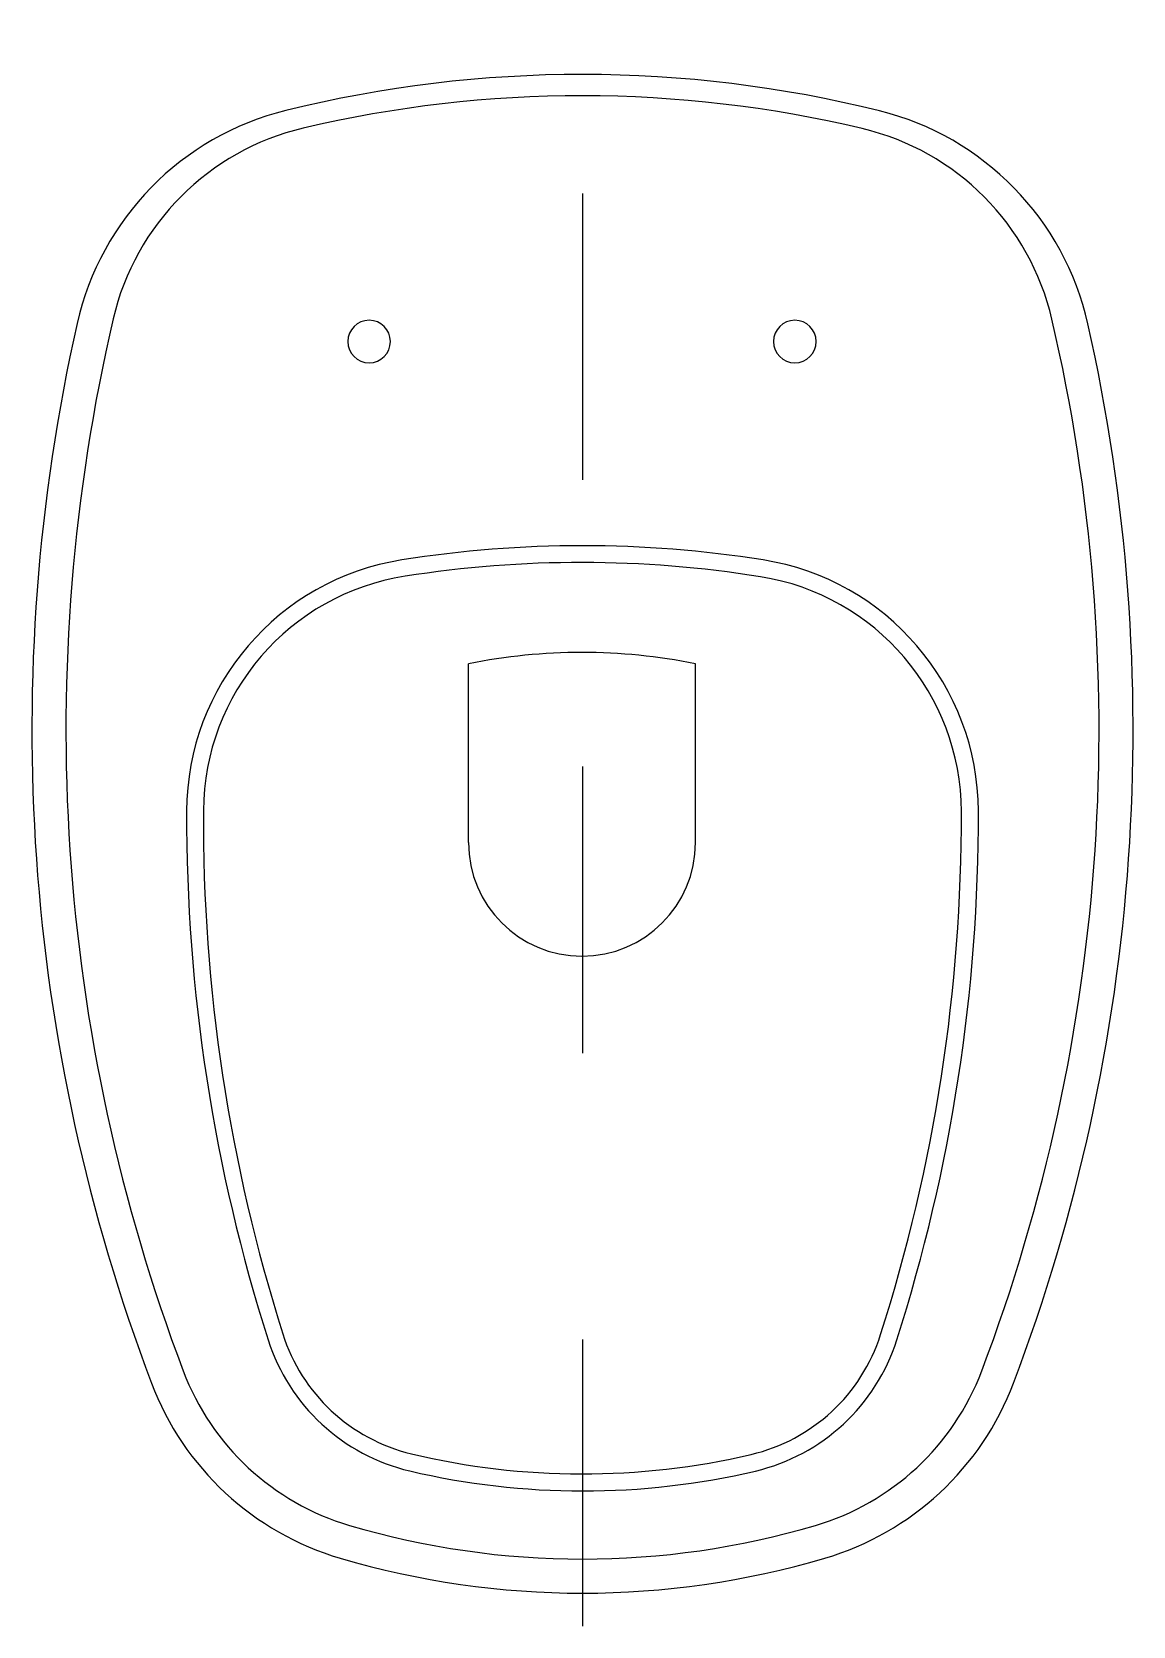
# Model space of a CAD drawing. Extents: x -986.072 to -985.688, y 852.834 to 853.391.
import ezdxf

# ---------------------------------------------------------------- set-up
doc = ezdxf.new("R2010")
doc.units = 0
doc.header["$LTSCALE"] = 0.2
doc.header["$MEASUREMENT"] = 0
doc.linetypes.add('AXES', pattern=[0.54, 0.3, -0.08, 0.08, -0.08])
doc.linetypes.add('CONTINU', pattern=[0])
doc.layers.get('0').update_dxf_attribs({"linetype": 'CONTINUOUS'})
doc.layers.add('DECA_EIXOS', color=5, linetype='AXES')

msp = doc.modelspace()

# ---------------------------------------------------------------- linework, layer by layer
at = {"linetype": 'CONTINU'}
for points in [[(-985.77649, 853.36307, 0.121971), (-985.98365, 853.3632)], [(-985.78255, 853.35689, 0.116719), (-985.97761, 853.35701)], [(-985.98365, 853.3632, 0.283975), (-986.05654, 853.28883)], [(-985.70373, 853.28871, 0.283681), (-985.77649, 853.36307)], [(-985.97761, 853.35701, 0.284906), (-986.04397, 853.29046)], [(-985.7163, 853.29035, 0.284615), (-985.78255, 853.35689)], [(-986.05654, 853.28883, 0.147003), (-986.03062, 852.91911)], [(-986.04397, 853.29046, 0.148766), (-986.0195, 852.92332)], [(-985.95464, 853.28997, 1), (-985.95464, 853.27511)], [(-985.95464, 853.27511, 1), (-985.95464, 853.28997)], [(-985.80604, 853.28997, 1), (-985.80604, 853.27511)], [(-985.80604, 853.27511, 1), (-985.80604, 853.28997)], [(-985.74079, 852.92332, 0.148719), (-985.7163, 853.29035)], [(-985.72967, 852.91911, 0.146954), (-985.70373, 853.28871)], [(-985.81714, 853.20635, 0.078817), (-985.94315, 853.20635)], [(-985.94315, 853.20635, 0.3681), (-986.01834, 853.11864)], [(-985.81807, 853.20048, 0.078817), (-985.94207, 853.20065)], [(-985.74195, 853.11866, 0.3681), (-985.81714, 853.20635)], [(-985.94207, 853.20065, 0.368099), (-986.01247, 853.11887)], [(-985.74789, 853.11852, 0.3681), (-985.81807, 853.20048)], [(-985.84071, 853.17007, 0.10102), (-985.91996, 853.17007)], [(-986.01834, 853.11864, 0.078277), (-985.98984, 852.93414)], [(-986.01247, 853.11887, 0.078177), (-985.98477, 852.93631)], [(-985.77609, 852.93602, 0.078177), (-985.74789, 853.11852)], [(-985.77045, 852.93414, 0.078255), (-985.74195, 853.11866)], [(-985.91996, 853.1077, 0.999988), (-985.84071, 853.1077)], [(-985.98477, 852.93631, 0.263274), (-985.93984, 852.89439)], [(-985.8213, 852.89419, 0.263912), (-985.77609, 852.93602)], [(-985.98984, 852.93414, 0.263583), (-985.94044, 852.88843)], [(-985.81978, 852.8884, 0.263584), (-985.77045, 852.93414)], [(-986.03062, 852.91911, 0.234796), (-985.96467, 852.85796)], [(-986.0195, 852.92332, 0.234797), (-985.96147, 852.86941)], [(-985.79886, 852.8694, 0.234796), (-985.74079, 852.92332)], [(-985.79562, 852.85796, 0.234797), (-985.72967, 852.91911)], [(-985.93984, 852.89439, 0.116615), (-985.8213, 852.89419)], [(-985.94044, 852.88843, 0.05786), (-985.88006, 852.88144)], [(-985.88006, 852.88144, 0.057763), (-985.81978, 852.8884)], [(-985.96147, 852.86941, 0.144463), (-985.79886, 852.8694)], [(-985.96467, 852.85796, 0.144275), (-985.79562, 852.85796)]]:
    msp.add_lwpolyline(points, format="xyb", dxfattribs=at)
for points in [[(-985.91996, 853.1077), (-985.91996, 853.17007)], [(-985.84071, 853.1077), (-985.84071, 853.17007)]]:
    msp.add_lwpolyline(points, dxfattribs=at)
at = {"layer": 'DECA_EIXOS'}
msp.add_lwpolyline([(-985.88006, 852.83427), (-985.88006, 853.39063)], dxfattribs=at)

doc.saveas('drawing.dxf')
